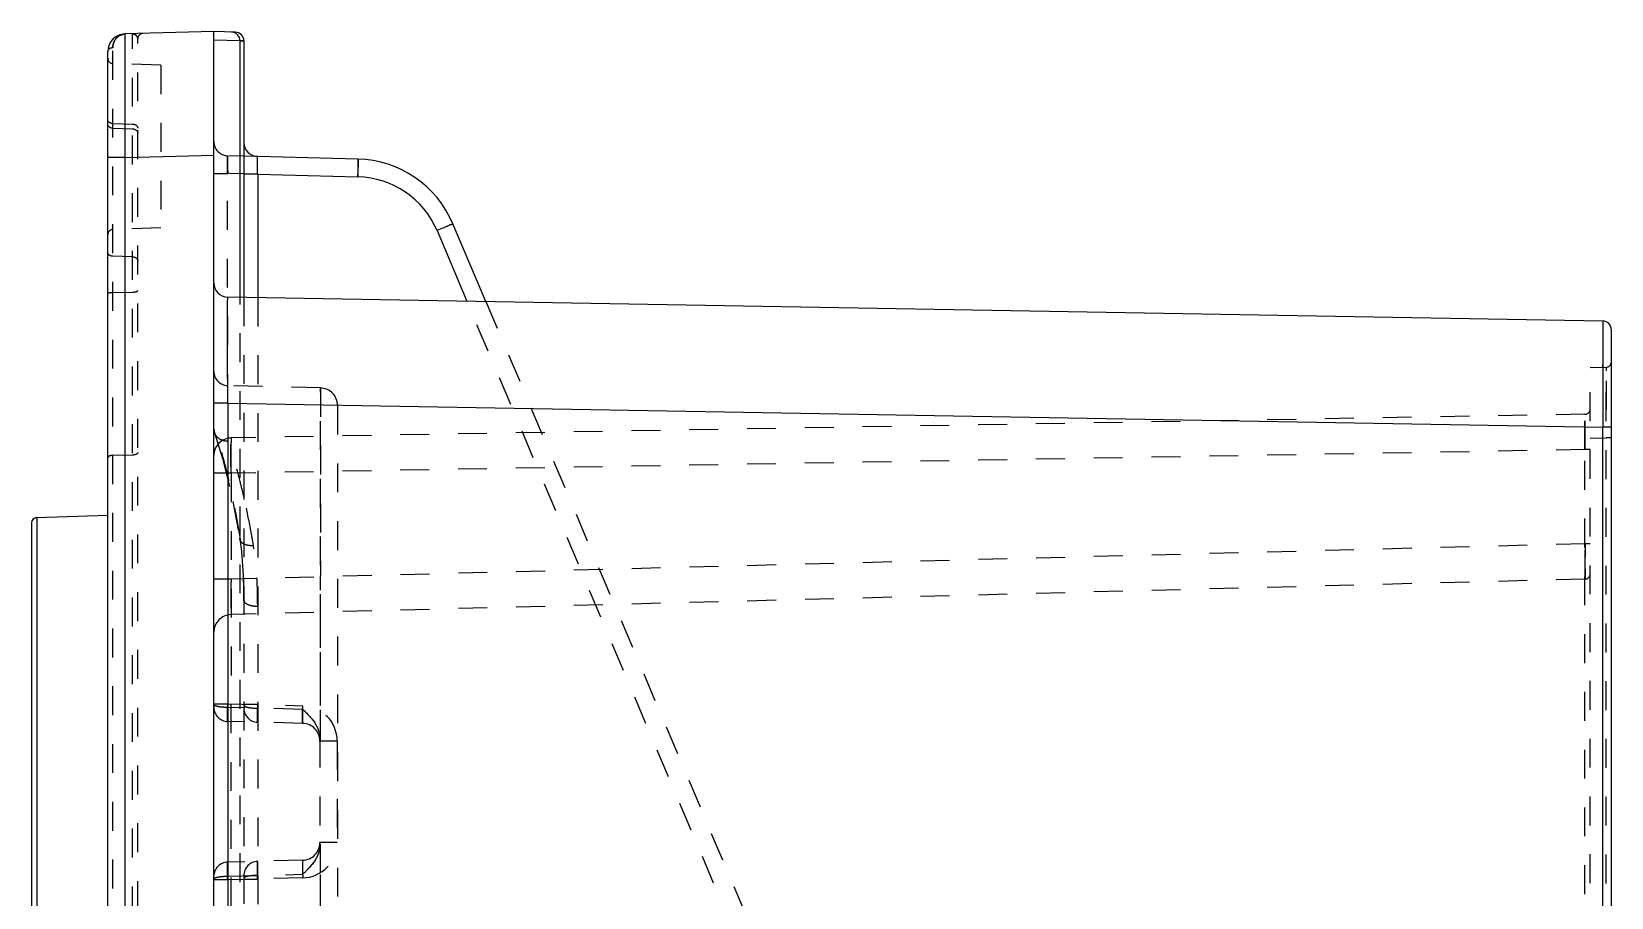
# Model space of a CAD drawing. Header units: millimetres. Extents: x -1265 to 1982, y -12197 to 1934.
# Drawn here: x 510.3 to 599.6, y 234.9 to 283.9 of the extents above; entities that cross this region are included whole.
import ezdxf

# ---------------------------------------------------------------- set-up
doc = ezdxf.new("R2010")
doc.units = ezdxf.units.MM
doc.header["$LTSCALE"] = 16.335
doc.linetypes.add('HIDDEN', pattern=[0.2, 0.1, -0.1])
doc.layers.get('0').update_dxf_attribs({"linetype": 'CONTINUOUS'})
doc.layers.add('DEFAULT_2', color=8, linetype='HIDDEN')

msp = doc.modelspace()

# ---------------------------------------------------------------- linework, layer by layer
at = {"color": 7, "linetype": 'Continuous'}
for p, q in [((520.598, 283.87), (515.572, 283.739)), ((520.598, -133.13), (520.598, 283.87)), ((521.811, 283.839), (520.598, 283.87)), ((522.079, 283.344), (520.598, 283.383)), ((522.079, 268.844), (522.079, 283.344)), ((522.079, 283.344), (522.201, 283.341)), ((522.201, 283.341), (522.274, 283.339)), ((522.274, 283.339), (522.298, 283.339)), ((522.298, 283.339), (522.298, 268.841)), ((514.598, -94.748), (514.598, 282.739)), ((515.572, 276.741), (520.598, 276.873)), ((515.572, 276.741), (514.598, 276.741)), ((515.572, 276.741), (515.572, -88.75)), ((528.745, 276.657), (523.077, 276.805)), ((523.077, 275.806), (522.298, 275.806)), ((523.077, 275.806), (523.077, 268.827)), ((523.077, 275.806), (528.745, 275.657)), ((533.218, 272.61), (534.908, 268.621)), ((535.976, 268.602), (534.113, 273)), ((599.107, 267.5), (521.384, 268.857)), ((599.598, -130.768), (599.598, 267)), ((599.11, 265.027), (599.11, 264.899)), ((521.384, 262.857), (520.598, 262.857)), ((521.384, 262.857), (521.384, 208.857)), ((521.384, 262.857), (599.107, 261.501)), ((599.107, 207.5), (599.107, 261.501)), ((599.598, 261.501), (599.107, 261.501)), ((510.587, 256.38), (514.598, 256.52)), ((510.587, 256.38), (510.587, 232.85)), ((510.298, 256.082), (510.298, 232.845))]:
    msp.add_line(p, q, dxfattribs=at)
for centre, radius, start, end in [((515.598, 282.739), 1, 91.49998, 179.99908), ((521.798, 283.339), 0.5, 0, 88.5), ((523.098, 277.605), 0.8, 180, 268.5), ((528.588, 270.659), 6, 22.96099, 88.5), ((528.614, 270.659), 5, 22.96565, 88.5028), ((521.398, 269.656), 0.8, 180, 269), ((599.098, 267), 0.5, 359.99905, 89.00928), ((510.598, 256.081), 0.3, 92, 180)]:
    msp.add_arc(centre, radius, start, end, dxfattribs=at)
for points, knots in [([(515.572, 283.739), (515.569, 283.739), (515.573, 283.721), (515.567, 283.702), (515.569, 283.656), (515.567, 283.599), (515.566, 283.523), (515.565, 283.391), (515.564, 283.185), (515.562, 282.893), (515.561, 282.541), (515.561, 282.133), (515.561, 281.673), (515.561, 281.166), (515.562, 280.409), (515.564, 279.384), (515.567, 278.088), (515.57, 277.196), (515.572, 276.741)], [0, 0, 0, 0, 0.001225, 0.004852, 0.010871, 0.019263, 0.030009, 0.043091, 0.07616, 0.118123, 0.168554, 0.227018, 0.292941, 0.36564, 0.44443, 0.617283, 0.80508, 1, 1, 1, 1]), ([(522.079, 283.344), (522.08, 283.469), (521.982, 283.728), (521.727, 283.841), (521.603, 283.844)], [0, 0, 0, 0, 0.503637, 1, 1, 1, 1]), ([(523.077, 275.806), (523.074, 275.933), (523.071, 276.118), (523.069, 276.354), (523.068, 276.504), (523.069, 276.626), (523.07, 276.709), (523.072, 276.758), (523.072, 276.784), (523.075, 276.795), (523.075, 276.805), (523.077, 276.805)], [0, 0, 0, 0, 0.382523, 0.555544, 0.707003, 0.830529, 0.92246, 0.95565, 0.979835, 0.994673, 1, 1, 1, 1]), ([(528.745, 275.657), (528.749, 275.785), (528.752, 275.97), (528.755, 276.205), (528.756, 276.355), (528.756, 276.477), (528.754, 276.561), (528.752, 276.61), (528.75, 276.635), (528.748, 276.647), (528.747, 276.657), (528.745, 276.657)], [0, 0, 0, 0, 0.381614, 0.554786, 0.706132, 0.830382, 0.922607, 0.955681, 0.979712, 0.994472, 1, 1, 1, 1]), ([(534.113, 273), (534.113, 272.998), (534.104, 272.996), (534.095, 272.989), (534.072, 272.98), (534.029, 272.959), (533.955, 272.926), (533.846, 272.877), (533.712, 272.819), (533.499, 272.733), (533.331, 272.664), (533.218, 272.61)], [0, 0, 0, 0, 0.004952, 0.019393, 0.043129, 0.075917, 0.167648, 0.291472, 0.442642, 0.616138, 1, 1, 1, 1]), ([(521.384, 262.857), (521.383, 263.248), (521.381, 264.013), (521.38, 265.124), (521.378, 266.148), (521.378, 266.928), (521.378, 267.48), (521.378, 267.829), (521.379, 268.131), (521.38, 268.382), (521.38, 268.558), (521.381, 268.672), (521.381, 268.737), (521.383, 268.786), (521.381, 268.825), (521.386, 268.841), (521.381, 268.857), (521.384, 268.857)], [0, 0, 0, 0, 0.195092, 0.3827, 0.555558, 0.707136, 0.773007, 0.831443, 0.881916, 0.923896, 0.956914, 0.969982, 0.980726, 0.989122, 0.995148, 0.998781, 1, 1, 1, 1]), ([(599.107, 267.5), (599.108, 267.5), (599.105, 267.49), (599.109, 267.48), (599.107, 267.454), (599.108, 267.423), (599.108, 267.381), (599.109, 267.308), (599.109, 267.194), (599.109, 267.032), (599.11, 266.835), (599.11, 266.605), (599.11, 266.441), (599.11, 266.354)], [0, 0, 0, 0, 0.004072, 0.01623, 0.036429, 0.064619, 0.10075, 0.144772, 0.256287, 0.398639, 0.570805, 0.771641, 1, 1, 1, 1]), ([(599.11, 266.354), (599.11, 266.257), (599.11, 265.815), (599.11, 265.372), (599.11, 265.027)], [0, 0, 0, 0, 0.219805, 1, 1, 1, 1]), ([(599.11, 264.899), (599.11, 264.639), (599.109, 263.506), (599.108, 262.374), (599.107, 261.501)], [0, 0, 0, 0, 0.229441, 1, 1, 1, 1])]:
    msp.add_open_spline(points, degree=3, knots=knots, dxfattribs=at)
at = {"layer": 'DEFAULT_2', "color": 8, "linetype": 'HIDDEN'}
for p, q in [((516.008, 64.006), (516.008, 283.738)), ((516.298, 64.308), (516.298, 283.465)), ((522.298, 283.339), (522.079, 283.344)), ((514.887, 163.531), (514.887, 282.95)), ((517.598, 281.97), (514.887, 282.065)), ((517.598, 281.97), (517.598, 272.77)), ((514.887, 278.669), (516.008, 278.64)), ((514.887, 278.4), (516.008, 278.368)), ((523.077, 276.805), (521.377, 276.85)), ((520.598, 275.85), (521.384, 275.85)), ((521.384, 262.857), (521.377, 275.85)), ((523.077, 275.806), (521.384, 275.85)), ((517.598, 272.77), (514.887, 272.676)), ((516.008, 271.131), (514.887, 271.162)), ((514.887, 269.121), (516.008, 269.133)), ((522.079, 209.631), (522.079, 268.844)), ((522.298, 268.841), (522.298, 209.627)), ((523.077, 268.827), (523.077, 209.627)), ((555.219, 220.66), (534.908, 268.621)), ((535.976, 268.602), (556.122, 221.05)), ((598.398, 264.87), (599.303, 264.886)), ((598.398, -117.13), (598.398, 264.87)), ((599.11, 264.899), (599.11, 265.027)), ((599.303, 264.886), (599.304, 264.69)), ((599.303, -117.146), (599.303, 264.886)), ((526.624, 263.712), (521.377, 263.85)), ((526.624, 263.712), (526.614, 243.815)), ((526.624, 243.874), (526.624, 263.712)), ((599.305, 264.122), (599.303, 260.887)), ((527.598, 262.714), (527.598, 219.027)), ((598.103, 262.223), (521.58, 260.887)), ((520.598, 261.375), (520.634, 261.173)), ((598.398, 260.871), (599.303, 260.887)), ((599.598, 260.887), (599.303, 260.887)), ((516.008, 259.915), (514.887, 259.897)), ((598.103, 260.223), (521.58, 258.888)), ((598.103, -114.483), (598.103, 260.223)), ((598.398, 260.223), (598.103, 260.223)), ((521.58, 258.888), (520.598, 258.888)), ((521.572, 258.888), (521.563, 219.195)), ((598.106, 254.899), (521.572, 252.895)), ((522.072, 255.152), (522.08, 255.279)), ((522.072, 255.151), (522.072, 255.152)), ((598.398, 254.899), (598.106, 254.899)), ((521.572, 252.895), (520.598, 252.895)), ((598.106, 252.9), (521.572, 250.896)), ((520.598, 245.85), (521.377, 245.85)), ((521.377, 245.85), (525.624, 245.738)), ((525.624, 245.534), (521.377, 245.642)), ((523.077, 245.805), (522.298, 245.805)), ((525.624, 244.739), (521.377, 244.85)), ((526.598, 243.874), (526.598, 237.867)), ((527.572, 243.739), (526.598, 243.739)), ((527.572, 243.739), (527.572, 238.001)), ((527.572, 238.002), (526.598, 238.002)), ((526.614, 237.925), (526.624, 218.226)), ((526.624, 228.02), (526.624, 237.867)), ((525.624, 237.002), (521.377, 236.891)), ((521.377, 235.891), (520.598, 235.891)), ((521.377, 236.099), (525.624, 236.206)), ((525.624, 236.002), (521.377, 235.891)), ((522.298, 235.936), (523.077, 235.936))]:
    msp.add_line(p, q, dxfattribs=at)
for points in [[(520.634, 261.173), (521.096, 259.724), (521.681, 257.299), (522.072, 255.152)], [(522.072, 255.151), (522.164, 254.479), (522.281, 252.813), (522.298, 251.718)]]:
    msp.add_lwpolyline(points, dxfattribs=at)
for centre, radius, start, end in [((515.585, 283.107), 0.62, 91.5019, 97.99847), ((516.598, 283.465), 0.3, 91.5, 180), ((514.898, 282.365), 0.3, 180, 268), ((521.398, 277.65), 0.8, 180, 268.5), ((514.898, 272.376), 0.3, 92, 180), ((521.398, 264.65), 0.8, 180, 268.5), ((599.298, 265.186), 0.3, 271, 360), ((526.598, 262.713), 1, 0, 88.5), ((598.098, 262.523), 0.3, 271, 360), ((521.598, 259.888), 1, 91, 180), ((69.464, 261.741), 528.641, 359.83554, 359.9888), ((245.678, 261.28), 352.429, 359.82834, 0.05818), ((521.356, 261.625), 0.904, 256.71845, 271.29578), ((470.463, 246.062), 53.101, 9.46559, 10.01978), ((291.072, 253.41), 307.037, 0.01399, 0.13502), ((598.098, 253.2), 0.3, 271.49998, 359.99927), ((521.598, 249.896), 1, 91.5, 180), ((521.398, 245.65), 0.8, 180, 268.5), ((523.098, 245.605), 0.8, 180, 268.5), ((525.572, 243.739), 2, 0.00689, 88.51157), ((525.598, 243.739), 1, 0, 88.5), ((525.598, 238.002), 1, 271.5, 360), ((525.572, 238.001), 2, 271.48839, 359.99313), ((521.398, 236.091), 0.8, 91.5, 180), ((523.098, 236.135), 0.8, 91.5, 180), ((522.818, 239.474), 4.297, 317.08342, 318.8563)]:
    msp.add_arc(centre, radius, start, end, dxfattribs=at)
for points, knots in [([(515.569, 283.727), (515.463, 283.724), (515.268, 283.667), (514.98, 283.415), (514.887, 283.133), (514.887, 282.95)], [0, 0, 0, 0, 0.283274, 0.51323, 1, 1, 1, 1]), ([(514.887, 282.95), (514.887, 282.985), (514.895, 283.117), (514.934, 283.247), (514.978, 283.334)], [0, 0, 0, 0, 0.265358, 1, 1, 1, 1]), ([(514.978, 283.334), (515.03, 283.436), (515.134, 283.562), (515.267, 283.643), (515.303, 283.661)], [0, 0, 0, 0, 0.741353, 1, 1, 1, 1]), ([(515.303, 283.661), (515.317, 283.668), (515.38, 283.696), (515.447, 283.714), (515.499, 283.721)], [0, 0, 0, 0, 0.225414, 1, 1, 1, 1]), ([(516.298, 283.465), (516.298, 283.526), (516.233, 283.666), (516.089, 283.739), (516.008, 283.738)], [0, 0, 0, 0, 0.42728, 1, 1, 1, 1]), ([(516.008, 283.738), (516.026, 283.738), (516.08, 283.734), (516.132, 283.711), (516.163, 283.691)], [0, 0, 0, 0, 0.322178, 1, 1, 1, 1]), ([(516.163, 283.691), (516.18, 283.68), (516.239, 283.632), (516.281, 283.563), (516.293, 283.509)], [0, 0, 0, 0, 0.271609, 1, 1, 1, 1]), ([(514.887, 282.95), (514.851, 282.949), (514.778, 282.937), (514.66, 282.886), (514.598, 282.795), (514.598, 282.739)], [0, 0, 0, 0, 0.283206, 0.562151, 1, 1, 1, 1]), ([(514.887, 278.669), (514.815, 278.671), (514.679, 278.705), (514.598, 278.834), (514.598, 278.893)], [0, 0, 0, 0, 0.550313, 1, 1, 1, 1]), ([(514.887, 278.4), (514.814, 278.402), (514.671, 278.448), (514.598, 278.587), (514.598, 278.651)], [0, 0, 0, 0, 0.530806, 1, 1, 1, 1]), ([(516.008, 278.64), (516.08, 278.638), (516.217, 278.603), (516.298, 278.475), (516.298, 278.416)], [0, 0, 0, 0, 0.550313, 1, 1, 1, 1]), ([(516.008, 278.368), (516.034, 278.367), (516.129, 278.354), (516.22, 278.298), (516.259, 278.24)], [0, 0, 0, 0, 0.264471, 1, 1, 1, 1]), ([(521.377, 275.85), (521.374, 275.978), (521.371, 276.163), (521.369, 276.399), (521.368, 276.548), (521.369, 276.67), (521.37, 276.754), (521.372, 276.803), (521.372, 276.828), (521.375, 276.84), (521.375, 276.85), (521.377, 276.85)], [0, 0, 0, 0, 0.38252, 0.555542, 0.707003, 0.830529, 0.922461, 0.95565, 0.979836, 0.994673, 1, 1, 1, 1]), ([(521.377, 276.85), (521.375, 276.85), (521.376, 276.839), (521.374, 276.828), (521.374, 276.802), (521.373, 276.754), (521.373, 276.67), (521.373, 276.548), (521.375, 276.398), (521.378, 276.163), (521.381, 275.977), (521.384, 275.85)], [0, 0, 0, 0, 0.005138, 0.019937, 0.04412, 0.077323, 0.169303, 0.292885, 0.444392, 0.617448, 1, 1, 1, 1]), ([(528.745, 276.657), (528.747, 276.657), (528.746, 276.647), (528.749, 276.636), (528.749, 276.61), (528.751, 276.561), (528.751, 276.478), (528.75, 276.355), (528.748, 276.206), (528.744, 275.97), (528.74, 275.785), (528.736, 275.657)], [0, 0, 0, 0, 0.005158, 0.019741, 0.043638, 0.076611, 0.168741, 0.292901, 0.444317, 0.617845, 1, 1, 1, 1]), ([(514.887, 271.162), (514.815, 271.164), (514.676, 271.202), (514.598, 271.334), (514.598, 271.395)], [0, 0, 0, 0, 0.54317, 1, 1, 1, 1]), ([(516.008, 271.131), (516.081, 271.129), (516.22, 271.091), (516.298, 270.959), (516.298, 270.898)], [0, 0, 0, 0, 0.54317, 1, 1, 1, 1]), ([(514.598, 269.029), (514.598, 269.042), (514.626, 269.074), (514.724, 269.11), (514.818, 269.12), (514.887, 269.121)], [0, 0, 0, 0, 0.129261, 0.346734, 1, 1, 1, 1]), ([(516.008, 269.133), (516.077, 269.134), (516.171, 269.145), (516.27, 269.18), (516.298, 269.212), (516.298, 269.226)], [0, 0, 0, 0, 0.653266, 0.870739, 1, 1, 1, 1]), ([(598.106, 260.224), (598.106, 260.354), (598.107, 260.609), (598.107, 260.979), (598.107, 261.32), (598.107, 261.619), (598.107, 261.836), (598.106, 261.979), (598.106, 262.064), (598.104, 262.128), (598.107, 262.18), (598.1, 262.202), (598.106, 262.223), (598.103, 262.223)], [0, 0, 0, 0, 0.195005, 0.382574, 0.555652, 0.707184, 0.830789, 0.880929, 0.922792, 0.956005, 0.980192, 0.994979, 1, 1, 1, 1]), ([(598.103, 260.223), (598.103, 260.353), (598.104, 260.608), (598.105, 260.979), (598.105, 261.32), (598.105, 261.619), (598.105, 261.836), (598.105, 261.98), (598.105, 262.063), (598.105, 262.13), (598.103, 262.172), (598.105, 262.2), (598.102, 262.21), (598.106, 262.223), (598.103, 262.223)], [0, 0, 0, 0, 0.194983, 0.382536, 0.555605, 0.707138, 0.830756, 0.880903, 0.922776, 0.955997, 0.980191, 0.988786, 0.994983, 1, 1, 1, 1]), ([(522.079, 255.279), (521.893, 256.433), (521.496, 258.518), (520.923, 260.565), (520.598, 261.459)], [0, 0, 0, 0, 0.551247, 1, 1, 1, 1]), ([(520.634, 261.173), (520.663, 261.094), (520.758, 260.942), (520.905, 260.84), (520.985, 260.802)], [0, 0, 0, 0, 0.488016, 1, 1, 1, 1]), ([(521.58, 260.887), (521.577, 260.887), (521.579, 260.867), (521.574, 260.845), (521.574, 260.794), (521.571, 260.73), (521.57, 260.645), (521.568, 260.501), (521.567, 260.284), (521.566, 259.985), (521.567, 259.643), (521.569, 259.273), (521.571, 259.018), (521.572, 258.888)], [0, 0, 0, 0, 0.005021, 0.019503, 0.043349, 0.076391, 0.118394, 0.168877, 0.293126, 0.444545, 0.617441, 0.805374, 1, 1, 1, 1]), ([(521.572, 258.888), (521.571, 259.018), (521.569, 259.273), (521.567, 259.643), (521.566, 259.985), (521.567, 260.284), (521.568, 260.501), (521.57, 260.645), (521.571, 260.73), (521.574, 260.794), (521.574, 260.845), (521.579, 260.867), (521.577, 260.887), (521.58, 260.887)], [0, 0, 0, 0, 0.194626, 0.382559, 0.555455, 0.706874, 0.831123, 0.881606, 0.923609, 0.956651, 0.980497, 0.994979, 1, 1, 1, 1]), ([(521.58, 258.888), (521.579, 259.018), (521.577, 259.273), (521.575, 259.643), (521.574, 259.984), (521.573, 260.283), (521.573, 260.501), (521.574, 260.645), (521.575, 260.73), (521.577, 260.794), (521.575, 260.845), (521.581, 260.867), (521.577, 260.887), (521.58, 260.887)], [0, 0, 0, 0, 0.194658, 0.382623, 0.55555, 0.706995, 0.831262, 0.881749, 0.923752, 0.956788, 0.98062, 0.995072, 1, 1, 1, 1]), ([(514.887, 259.897), (514.85, 259.896), (514.779, 259.888), (514.674, 259.859), (514.598, 259.8), (514.598, 259.757)], [0, 0, 0, 0, 0.330121, 0.621194, 1, 1, 1, 1]), ([(516.298, 260.055), (516.298, 260.012), (516.222, 259.953), (516.117, 259.924), (516.046, 259.916), (516.008, 259.915)], [0, 0, 0, 0, 0.378806, 0.669879, 1, 1, 1, 1]), ([(522.303, 257.534), (522.234, 257.831), (521.973, 258.906), (521.657, 259.969), (521.377, 260.721)], [0, 0, 0, 0, 0.275133, 1, 1, 1, 1]), ([(522.754, 255.301), (522.719, 255.496), (522.583, 256.243), (522.429, 256.987), (522.303, 257.534)], [0, 0, 0, 0, 0.260544, 1, 1, 1, 1]), ([(522.292, 254.884), (522.236, 254.913), (522.138, 254.987), (522.085, 255.099), (522.075, 255.152)], [0, 0, 0, 0, 0.540117, 1, 1, 1, 1]), ([(522.298, 251.718), (522.298, 252.026), (522.285, 253.215), (522.21, 254.407), (522.079, 255.279)], [0, 0, 0, 0, 0.258865, 1, 1, 1, 1]), ([(522.841, 254.793), (522.746, 254.785), (522.558, 254.793), (522.374, 254.843), (522.292, 254.884)], [0, 0, 0, 0, 0.51067, 1, 1, 1, 1]), ([(523.077, 251.347), (523.077, 251.646), (523.064, 252.798), (522.981, 253.953), (522.841, 254.795)], [0, 0, 0, 0, 0.259555, 1, 1, 1, 1]), ([(598.106, 252.9), (598.109, 252.9), (598.103, 252.92), (598.11, 252.942), (598.107, 252.994), (598.109, 253.058), (598.108, 253.142), (598.109, 253.286), (598.109, 253.504), (598.109, 253.803), (598.108, 254.144), (598.107, 254.514), (598.106, 254.769), (598.106, 254.899)], [0, 0, 0, 0, 0.004865, 0.019295, 0.043116, 0.076147, 0.118146, 0.168633, 0.292908, 0.444373, 0.617327, 0.805319, 1, 1, 1, 1]), ([(598.106, 254.899), (598.106, 254.834), (598.107, 254.579), (598.108, 254.324), (598.108, 254.134)], [0, 0, 0, 0, 0.255116, 1, 1, 1, 1]), ([(521.572, 252.895), (521.57, 252.765), (521.567, 252.51), (521.564, 252.14), (521.561, 251.798), (521.561, 251.5), (521.561, 251.283), (521.562, 251.139), (521.563, 251.055), (521.566, 250.991), (521.565, 250.939), (521.571, 250.917), (521.568, 250.896), (521.572, 250.896)], [0, 0, 0, 0, 0.195005, 0.382567, 0.555632, 0.707143, 0.83072, 0.880844, 0.922693, 0.955893, 0.980074, 0.994873, 1, 1, 1, 1]), ([(598.109, 253.485), (598.109, 253.403), (598.109, 253.286), (598.108, 253.142), (598.109, 253.058), (598.107, 252.994), (598.11, 252.942), (598.103, 252.92), (598.109, 252.9), (598.106, 252.9)], [0, 0, 0, 0, 0.424282, 0.596646, 0.740032, 0.8528, 0.934125, 0.983389, 1, 1, 1, 1]), ([(523.077, 251.347), (522.982, 251.348), (522.793, 251.369), (522.513, 251.439), (522.298, 251.596), (522.298, 251.712)], [0, 0, 0, 0, 0.314244, 0.614788, 1, 1, 1, 1]), ([(521.377, 245.642), (521.28, 245.642), (521.097, 245.651), (520.848, 245.683), (520.691, 245.723), (520.598, 245.78), (520.598, 245.808)], [0, 0, 0, 0, 0.355752, 0.679551, 0.897388, 1, 1, 1, 1]), ([(521.377, 245.85), (521.374, 245.722), (521.371, 245.537), (521.369, 245.302), (521.368, 245.152), (521.369, 245.029), (521.37, 244.946), (521.372, 244.897), (521.372, 244.871), (521.375, 244.86), (521.375, 244.85), (521.377, 244.85)], [0, 0, 0, 0, 0.381887, 0.555239, 0.706641, 0.830877, 0.923063, 0.956078, 0.980031, 0.99469, 1, 1, 1, 1]), ([(521.377, 244.85), (521.376, 244.85), (521.376, 244.857), (521.374, 244.866), (521.373, 244.885), (521.372, 244.922), (521.371, 244.986), (521.371, 245.08), (521.371, 245.197), (521.373, 245.387), (521.375, 245.537), (521.377, 245.642)], [0, 0, 0, 0, 0.00497, 0.018844, 0.041605, 0.073089, 0.161493, 0.28177, 0.430388, 0.603548, 1, 1, 1, 1]), ([(522.298, 245.764), (522.298, 245.748), (522.333, 245.711), (522.461, 245.656), (522.591, 245.634), (522.688, 245.623)], [0, 0, 0, 0, 0.11022, 0.309278, 1, 1, 1, 1]), ([(523.077, 245.805), (523.074, 245.678), (523.071, 245.493), (523.069, 245.257), (523.068, 245.107), (523.069, 244.985), (523.07, 244.901), (523.072, 244.852), (523.072, 244.827), (523.075, 244.815), (523.075, 244.805), (523.077, 244.805)], [0, 0, 0, 0, 0.381887, 0.555238, 0.70664, 0.830876, 0.923063, 0.956078, 0.980031, 0.99469, 1, 1, 1, 1]), ([(523.077, 244.805), (523.076, 244.805), (523.076, 244.813), (523.074, 244.821), (523.073, 244.841), (523.072, 244.878), (523.071, 244.942), (523.071, 245.036), (523.071, 245.153), (523.073, 245.343), (523.075, 245.494), (523.077, 245.599)], [0, 0, 0, 0, 0.004973, 0.018853, 0.041623, 0.073119, 0.161543, 0.28184, 0.430472, 0.603637, 1, 1, 1, 1]), ([(525.624, 244.739), (525.622, 244.739), (525.621, 244.748), (525.619, 244.76), (525.618, 244.785), (525.615, 244.833), (525.614, 244.917), (525.613, 245.042), (525.614, 245.197), (525.617, 245.432), (525.621, 245.615), (525.624, 245.738)], [0, 0, 0, 0, 0.005296, 0.019629, 0.043122, 0.07567, 0.167389, 0.293661, 0.451439, 0.630102, 1, 1, 1, 1]), ([(525.624, 245.534), (525.868, 245.299), (526.174, 244.996), (526.434, 244.555), (526.558, 244.239), (526.614, 243.985), (526.614, 243.815)], [0, 0, 0, 0, 0.500057, 0.625239, 0.750162, 1, 1, 1, 1]), ([(525.624, 244.739), (525.625, 244.739), (525.626, 244.746), (525.629, 244.762), (525.63, 244.807), (525.632, 244.875), (525.632, 244.97), (525.631, 245.087), (525.629, 245.278), (525.626, 245.429), (525.624, 245.534)], [0, 0, 0, 0, 0.005126, 0.019152, 0.073691, 0.161928, 0.281762, 0.430524, 0.603394, 1, 1, 1, 1]), ([(526.614, 237.925), (526.614, 237.756), (526.558, 237.502), (526.434, 237.186), (526.174, 236.745), (525.868, 236.442), (525.624, 236.206)], [0, 0, 0, 0, 0.249838, 0.374761, 0.499943, 1, 1, 1, 1]), ([(521.377, 235.891), (521.374, 236.018), (521.371, 236.203), (521.369, 236.439), (521.368, 236.589), (521.369, 236.711), (521.37, 236.795), (521.372, 236.844), (521.372, 236.869), (521.375, 236.881), (521.375, 236.891), (521.377, 236.891)], [0, 0, 0, 0, 0.381887, 0.555238, 0.70664, 0.830876, 0.923063, 0.956078, 0.980031, 0.99469, 1, 1, 1, 1]), ([(521.377, 236.891), (521.376, 236.891), (521.376, 236.883), (521.374, 236.875), (521.373, 236.855), (521.372, 236.818), (521.371, 236.754), (521.371, 236.66), (521.371, 236.543), (521.373, 236.354), (521.375, 236.203), (521.377, 236.099)], [0, 0, 0, 0, 0.004971, 0.018848, 0.04161, 0.073097, 0.161497, 0.281768, 0.430382, 0.603544, 1, 1, 1, 1]), ([(523.077, 235.936), (523.074, 236.063), (523.071, 236.248), (523.069, 236.484), (523.068, 236.633), (523.069, 236.756), (523.07, 236.84), (523.072, 236.888), (523.072, 236.914), (523.075, 236.925), (523.075, 236.935), (523.077, 236.935)], [0, 0, 0, 0, 0.381887, 0.555239, 0.706641, 0.830877, 0.923063, 0.956078, 0.980031, 0.99469, 1, 1, 1, 1]), ([(523.077, 236.935), (523.076, 236.935), (523.076, 236.928), (523.074, 236.919), (523.073, 236.9), (523.072, 236.863), (523.071, 236.799), (523.071, 236.704), (523.071, 236.587), (523.073, 236.397), (523.075, 236.247), (523.077, 236.142)], [0, 0, 0, 0, 0.004972, 0.01885, 0.041618, 0.073112, 0.16154, 0.281843, 0.430479, 0.603642, 1, 1, 1, 1]), ([(525.624, 237.002), (525.622, 237.002), (525.621, 236.992), (525.619, 236.981), (525.618, 236.956), (525.615, 236.908), (525.614, 236.823), (525.613, 236.698), (525.614, 236.544), (525.617, 236.309), (525.621, 236.126), (525.624, 236.002)], [0, 0, 0, 0, 0.005296, 0.019629, 0.043122, 0.07567, 0.167389, 0.293661, 0.451439, 0.630102, 1, 1, 1, 1]), ([(525.624, 236.206), (525.626, 236.311), (525.629, 236.462), (525.631, 236.653), (525.632, 236.77), (525.632, 236.866), (525.63, 236.933), (525.629, 236.979), (525.626, 236.995), (525.625, 237.002), (525.624, 237.002)], [0, 0, 0, 0, 0.396606, 0.569476, 0.718238, 0.838072, 0.926309, 0.980848, 0.994874, 1, 1, 1, 1]), ([(520.598, 235.933), (520.598, 235.96), (520.691, 236.017), (520.848, 236.057), (521.097, 236.09), (521.28, 236.098), (521.377, 236.099)], [0, 0, 0, 0, 0.102612, 0.320449, 0.644248, 1, 1, 1, 1]), ([(522.359, 236.039), (522.35, 236.034), (522.325, 236.02), (522.298, 235.996), (522.298, 235.977)], [0, 0, 0, 0, 0.347952, 1, 1, 1, 1]), ([(523.077, 236.142), (522.935, 236.141), (522.695, 236.124), (522.449, 236.084), (522.359, 236.039)], [0, 0, 0, 0, 0.585671, 1, 1, 1, 1])]:
    msp.add_open_spline(points, degree=3, knots=knots, dxfattribs=at)
for points in [[(516.293, 283.509), (516.296, 283.495), (516.298, 283.48), (516.298, 283.465)], [(516.259, 278.24), (516.283, 278.204), (516.298, 278.16), (516.298, 278.117)], [(520.985, 260.802), (521.037, 260.777), (521.093, 260.758), (521.149, 260.745)], [(522.688, 245.623), (522.817, 245.607), (522.947, 245.6), (523.077, 245.599)], [(525.965, 245.192), (525.855, 245.31), (525.74, 245.423), (525.624, 245.534)], [(526.598, 243.874), (526.598, 243.977), (526.585, 244.081), (526.562, 244.181)], [(526.562, 237.56), (526.585, 237.66), (526.598, 237.764), (526.598, 237.867)], [(525.624, 236.206), (525.74, 236.318), (525.855, 236.43), (525.965, 236.548)]]:
    msp.add_open_spline(points, degree=3, dxfattribs=at)

doc.saveas('drawing.dxf')
